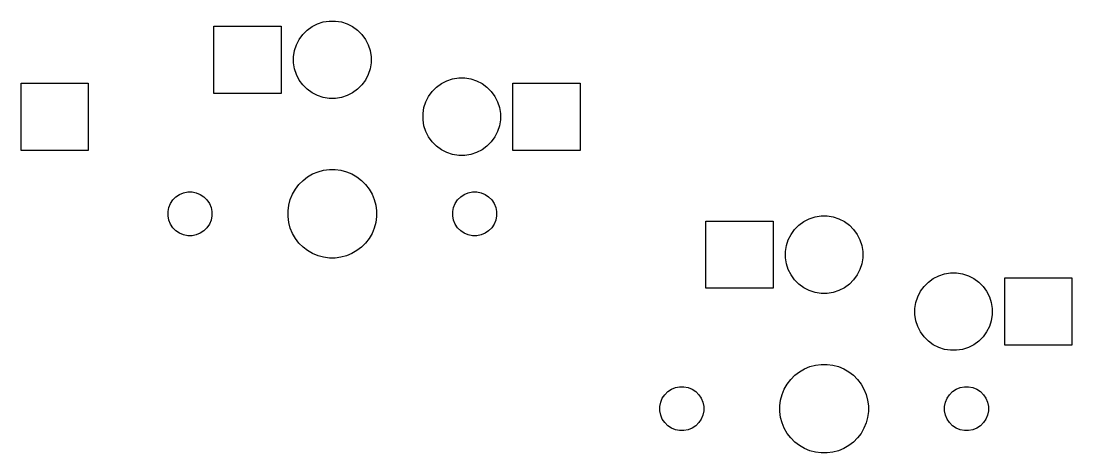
# Model space of a CAD drawing. Extents: x 166.5 to 248.8, y -101.9 to -70.6.
# Drawn here: x 208.17 to 248.77, y -96.56 to -79.87 of the extents above; entities that cross this region are included whole.
import ezdxf

# ---------------------------------------------------------------- set-up
doc = ezdxf.new("R2010")
doc.units = 0
doc.layers.add('BLACK', color=7, linetype='CONTINUOUS')

msp = doc.modelspace()

# ---------------------------------------------------------------- linework, layer by layer
at = {"layer": 'BLACK', "linetype": 'CONTINUOUS'}
for p, q in [((219.625975, -79.984181), (219.849832, -79.911445)), ((219.849832, -79.911445), (220.082311, -79.874624)), ((220.082311, -79.874624), (220.317689, -79.874624)), ((220.317689, -79.874624), (220.550168, -79.911445)), ((220.550168, -79.911445), (220.774025, -79.984181)), ((215.625, -82.67), (215.625, -80.07)), ((215.625, -80.07), (218.225, -80.07)), ((218.225, -80.07), (218.225, -82.67)), ((219.059391, -80.395828), (219.225828, -80.229391)), ((219.225828, -80.229391), (219.416252, -80.09104)), ((219.416252, -80.09104), (219.625975, -79.984181)), ((220.774025, -79.984181), (220.983748, -80.09104)), ((220.983748, -80.09104), (221.174172, -80.229391)), ((221.174172, -80.229391), (221.340609, -80.395828)), ((218.814181, -80.795975), (218.92104, -80.586252)), ((218.92104, -80.586252), (219.059391, -80.395828)), ((221.340609, -80.395828), (221.47896, -80.586252)), ((221.47896, -80.586252), (221.585819, -80.795975)), ((218.704624, -81.252311), (218.741445, -81.019832)), ((218.741445, -81.019832), (218.814181, -80.795975)), ((221.585819, -80.795975), (221.658555, -81.019832)), ((221.658555, -81.019832), (221.695376, -81.252311)), ((218.704624, -81.487689), (218.704624, -81.252311)), ((218.741445, -81.720168), (218.704624, -81.487689)), ((221.695376, -81.487689), (221.658555, -81.720168)), ((221.695376, -81.252311), (221.695376, -81.487689)), ((218.814181, -81.944025), (218.741445, -81.720168)), ((218.92104, -82.153748), (218.814181, -81.944025)), ((221.585819, -81.944025), (221.47896, -82.153748)), ((221.658555, -81.720168), (221.585819, -81.944025)), ((208.175, -84.87), (208.175, -82.27)), ((208.175, -82.27), (210.775, -82.27)), ((210.775, -82.27), (210.775, -84.87)), ((219.059391, -82.344172), (218.92104, -82.153748)), ((219.225828, -82.510609), (219.059391, -82.344172)), ((221.340609, -82.344172), (221.174172, -82.510609)), ((221.47896, -82.153748), (221.340609, -82.344172)), ((224.225828, -82.429391), (224.416252, -82.29104)), ((224.416252, -82.29104), (224.625975, -82.184181)), ((224.625975, -82.184181), (224.849832, -82.111445)), ((224.849832, -82.111445), (225.082311, -82.074624)), ((225.082311, -82.074624), (225.317689, -82.074624)), ((225.317689, -82.074624), (225.550168, -82.111445)), ((225.550168, -82.111445), (225.774025, -82.184181)), ((225.774025, -82.184181), (225.983748, -82.29104)), ((225.983748, -82.29104), (226.174172, -82.429391)), ((227.175, -84.87), (227.175, -82.27)), ((227.175, -82.27), (229.775, -82.27)), ((229.775, -82.27), (229.775, -84.87)), ((218.225, -82.67), (215.625, -82.67)), ((219.416252, -82.64896), (219.225828, -82.510609)), ((219.625975, -82.755819), (219.416252, -82.64896)), ((219.849832, -82.828555), (219.625975, -82.755819)), ((220.774025, -82.755819), (220.550168, -82.828555)), ((220.983748, -82.64896), (220.774025, -82.755819)), ((221.174172, -82.510609), (220.983748, -82.64896)), ((223.814181, -82.995975), (223.92104, -82.786252)), ((223.92104, -82.786252), (224.059391, -82.595828)), ((224.059391, -82.595828), (224.225828, -82.429391)), ((226.174172, -82.429391), (226.340609, -82.595828)), ((226.340609, -82.595828), (226.47896, -82.786252)), ((226.47896, -82.786252), (226.585819, -82.995975)), ((220.082311, -82.865376), (219.849832, -82.828555)), ((220.317689, -82.865376), (220.082311, -82.865376)), ((220.550168, -82.828555), (220.317689, -82.865376)), ((223.704624, -83.452311), (223.741445, -83.219832)), ((223.741445, -83.219832), (223.814181, -82.995975)), ((226.585819, -82.995975), (226.658555, -83.219832)), ((226.658555, -83.219832), (226.695376, -83.452311)), ((223.704624, -83.687689), (223.704624, -83.452311)), ((226.695376, -83.452311), (226.695376, -83.687689)), ((223.741445, -83.920168), (223.704624, -83.687689)), ((223.814181, -84.144025), (223.741445, -83.920168)), ((226.658555, -83.920168), (226.585819, -84.144025)), ((226.695376, -83.687689), (226.658555, -83.920168)), ((223.92104, -84.353748), (223.814181, -84.144025)), ((224.059391, -84.544172), (223.92104, -84.353748)), ((226.47896, -84.353748), (226.340609, -84.544172)), ((226.585819, -84.144025), (226.47896, -84.353748)), ((224.225828, -84.710609), (224.059391, -84.544172)), ((224.416252, -84.84896), (224.225828, -84.710609)), ((224.625975, -84.955819), (224.416252, -84.84896)), ((225.983748, -84.84896), (225.774025, -84.955819)), ((226.174172, -84.710609), (225.983748, -84.84896)), ((226.340609, -84.544172), (226.174172, -84.710609)), ((210.775, -84.87), (208.175, -84.87)), ((224.849832, -85.028555), (224.625975, -84.955819)), ((225.082311, -85.065376), (224.849832, -85.028555)), ((225.317689, -85.065376), (225.082311, -85.065376)), ((225.550168, -85.028555), (225.317689, -85.065376)), ((225.774025, -84.955819), (225.550168, -85.028555)), ((229.775, -84.87), (227.175, -84.87)), ((219.648892, -85.696488), (219.865518, -85.638444)), ((219.865518, -85.638444), (220.087866, -85.609171)), ((220.087866, -85.609171), (220.312134, -85.609171)), ((220.312134, -85.609171), (220.534482, -85.638444)), ((220.534482, -85.638444), (220.751108, -85.696488)), ((218.910971, -86.189552), (219.069552, -86.030971)), ((219.069552, -86.030971), (219.247475, -85.894445)), ((219.247475, -85.894445), (219.441696, -85.782312)), ((219.441696, -85.782312), (219.648892, -85.696488)), ((220.751108, -85.696488), (220.958304, -85.782312)), ((220.958304, -85.782312), (221.152525, -85.894445)), ((221.152525, -85.894445), (221.330448, -86.030971)), ((221.330448, -86.030971), (221.489029, -86.189552)), ((214.452997, -86.505739), (214.616597, -86.473197)), ((214.616597, -86.473197), (214.783403, -86.473197)), ((214.783403, -86.473197), (214.947003, -86.505739)), ((218.662312, -86.561696), (218.774445, -86.367475)), ((218.774445, -86.367475), (218.910971, -86.189552)), ((221.489029, -86.189552), (221.625555, -86.367475)), ((221.625555, -86.367475), (221.737688, -86.561696)), ((225.452997, -86.505739), (225.616597, -86.473197)), ((225.616597, -86.473197), (225.783403, -86.473197)), ((225.783403, -86.473197), (225.947003, -86.505739)), ((213.949573, -86.918889), (214.042245, -86.780195)), ((214.042245, -86.780195), (214.160195, -86.662245)), ((214.160195, -86.662245), (214.298889, -86.569573)), ((214.298889, -86.569573), (214.452997, -86.505739)), ((214.947003, -86.505739), (215.101111, -86.569573)), ((215.101111, -86.569573), (215.239805, -86.662245)), ((215.239805, -86.662245), (215.357755, -86.780195)), ((215.357755, -86.780195), (215.450427, -86.918889)), ((218.518444, -86.985518), (218.576488, -86.768892)), ((218.576488, -86.768892), (218.662312, -86.561696)), ((221.737688, -86.561696), (221.823512, -86.768892)), ((221.823512, -86.768892), (221.881556, -86.985518)), ((224.949573, -86.918889), (225.042245, -86.780195)), ((225.042245, -86.780195), (225.160195, -86.662245)), ((225.160195, -86.662245), (225.298889, -86.569573)), ((225.298889, -86.569573), (225.452997, -86.505739)), ((225.947003, -86.505739), (226.101111, -86.569573)), ((226.101111, -86.569573), (226.239805, -86.662245)), ((226.239805, -86.662245), (226.357755, -86.780195)), ((226.357755, -86.780195), (226.450427, -86.918889)), ((213.853197, -87.236597), (213.885739, -87.072997)), ((213.853197, -87.403403), (213.853197, -87.236597)), ((213.885739, -87.072997), (213.949573, -86.918889)), ((215.450427, -86.918889), (215.514261, -87.072997)), ((215.514261, -87.072997), (215.546803, -87.236597)), ((215.546803, -87.236597), (215.546803, -87.403403)), ((218.489171, -87.207866), (218.518444, -86.985518)), ((218.489171, -87.432134), (218.489171, -87.207866)), ((221.881556, -86.985518), (221.910829, -87.207866)), ((221.910829, -87.207866), (221.910829, -87.432134)), ((224.853197, -87.236597), (224.885739, -87.072997)), ((224.853197, -87.403403), (224.853197, -87.236597)), ((224.885739, -87.072997), (224.949573, -86.918889)), ((226.450427, -86.918889), (226.514261, -87.072997)), ((226.514261, -87.072997), (226.546803, -87.236597)), ((226.546803, -87.236597), (226.546803, -87.403403)), ((213.885739, -87.567003), (213.853197, -87.403403)), ((213.949573, -87.721111), (213.885739, -87.567003)), ((215.514261, -87.567003), (215.450427, -87.721111)), ((215.546803, -87.403403), (215.514261, -87.567003)), ((218.518444, -87.654482), (218.489171, -87.432134)), ((218.576488, -87.871108), (218.518444, -87.654482)), ((221.881556, -87.654482), (221.823512, -87.871108)), ((221.910829, -87.432134), (221.881556, -87.654482)), ((224.885739, -87.567003), (224.853197, -87.403403)), ((224.949573, -87.721111), (224.885739, -87.567003)), ((226.514261, -87.567003), (226.450427, -87.721111)), ((226.546803, -87.403403), (226.514261, -87.567003)), ((234.625, -90.2), (234.625, -87.6)), ((234.625, -87.6), (237.225, -87.6)), ((237.225, -87.6), (237.225, -90.2)), ((238.225828, -87.759391), (238.416252, -87.62104)), ((238.416252, -87.62104), (238.625975, -87.514181)), ((238.625975, -87.514181), (238.849832, -87.441445)), ((238.849832, -87.441445), (239.082311, -87.404624)), ((239.082311, -87.404624), (239.317689, -87.404624)), ((239.317689, -87.404624), (239.550168, -87.441445)), ((239.550168, -87.441445), (239.774025, -87.514181)), ((239.774025, -87.514181), (239.983748, -87.62104)), ((239.983748, -87.62104), (240.174172, -87.759391)), ((214.042245, -87.859805), (213.949573, -87.721111)), ((214.160195, -87.977755), (214.042245, -87.859805)), ((214.298889, -88.070427), (214.160195, -87.977755)), ((214.452997, -88.134261), (214.298889, -88.070427)), ((215.101111, -88.070427), (214.947003, -88.134261)), ((215.239805, -87.977755), (215.101111, -88.070427)), ((215.357755, -87.859805), (215.239805, -87.977755)), ((215.450427, -87.721111), (215.357755, -87.859805)), ((218.662312, -88.078304), (218.576488, -87.871108)), ((218.774445, -88.272525), (218.662312, -88.078304)), ((221.737688, -88.078304), (221.625555, -88.272525)), ((221.823512, -87.871108), (221.737688, -88.078304)), ((225.042245, -87.859805), (224.949573, -87.721111)), ((225.160195, -87.977755), (225.042245, -87.859805)), ((225.298889, -88.070427), (225.160195, -87.977755)), ((225.452997, -88.134261), (225.298889, -88.070427)), ((226.101111, -88.070427), (225.947003, -88.134261)), ((226.239805, -87.977755), (226.101111, -88.070427)), ((226.357755, -87.859805), (226.239805, -87.977755)), ((226.450427, -87.721111), (226.357755, -87.859805)), ((237.92104, -88.116252), (238.059391, -87.925828)), ((238.059391, -87.925828), (238.225828, -87.759391)), ((240.174172, -87.759391), (240.340609, -87.925828)), ((240.340609, -87.925828), (240.47896, -88.116252)), ((214.616597, -88.166803), (214.452997, -88.134261)), ((214.783403, -88.166803), (214.616597, -88.166803)), ((214.947003, -88.134261), (214.783403, -88.166803)), ((218.910971, -88.450448), (218.774445, -88.272525)), ((219.069552, -88.609029), (218.910971, -88.450448)), ((221.489029, -88.450448), (221.330448, -88.609029)), ((221.625555, -88.272525), (221.489029, -88.450448)), ((225.616597, -88.166803), (225.452997, -88.134261)), ((225.783403, -88.166803), (225.616597, -88.166803)), ((225.947003, -88.134261), (225.783403, -88.166803)), ((237.741445, -88.549832), (237.814181, -88.325975)), ((237.814181, -88.325975), (237.92104, -88.116252)), ((240.47896, -88.116252), (240.585819, -88.325975)), ((240.585819, -88.325975), (240.658555, -88.549832)), ((219.247475, -88.745555), (219.069552, -88.609029)), ((219.441696, -88.857688), (219.247475, -88.745555)), ((219.648892, -88.943512), (219.441696, -88.857688)), ((220.958304, -88.857688), (220.751108, -88.943512)), ((221.152525, -88.745555), (220.958304, -88.857688)), ((221.330448, -88.609029), (221.152525, -88.745555)), ((237.704624, -88.782311), (237.741445, -88.549832)), ((237.704624, -89.017689), (237.704624, -88.782311)), ((240.658555, -88.549832), (240.695376, -88.782311)), ((240.695376, -88.782311), (240.695376, -89.017689)), ((219.865518, -89.001556), (219.648892, -88.943512)), ((220.087866, -89.030829), (219.865518, -89.001556)), ((220.312134, -89.030829), (220.087866, -89.030829)), ((220.534482, -89.001556), (220.312134, -89.030829)), ((220.751108, -88.943512), (220.534482, -89.001556)), ((237.741445, -89.250168), (237.704624, -89.017689)), ((237.814181, -89.474025), (237.741445, -89.250168)), ((240.658555, -89.250168), (240.585819, -89.474025)), ((240.695376, -89.017689), (240.658555, -89.250168)), ((237.92104, -89.683748), (237.814181, -89.474025)), ((238.059391, -89.874172), (237.92104, -89.683748)), ((240.47896, -89.683748), (240.340609, -89.874172)), ((240.585819, -89.474025), (240.47896, -89.683748)), ((243.416252, -89.82104), (243.625975, -89.714181)), ((243.625975, -89.714181), (243.849832, -89.641445)), ((243.849832, -89.641445), (244.082311, -89.604624)), ((244.082311, -89.604624), (244.317689, -89.604624)), ((244.317689, -89.604624), (244.550168, -89.641445)), ((244.550168, -89.641445), (244.774025, -89.714181)), ((244.774025, -89.714181), (244.983748, -89.82104)), ((238.225828, -90.040609), (238.059391, -89.874172)), ((238.416252, -90.17896), (238.225828, -90.040609)), ((240.174172, -90.040609), (239.983748, -90.17896)), ((240.340609, -89.874172), (240.174172, -90.040609)), ((242.92104, -90.316252), (243.059391, -90.125828)), ((243.059391, -90.125828), (243.225828, -89.959391)), ((243.225828, -89.959391), (243.416252, -89.82104)), ((244.983748, -89.82104), (245.174172, -89.959391)), ((245.174172, -89.959391), (245.340609, -90.125828)), ((245.340609, -90.125828), (245.47896, -90.316252)), ((246.175, -92.4), (246.175, -89.8)), ((246.175, -89.8), (248.775, -89.8)), ((248.775, -89.8), (248.775, -92.4)), ((237.225, -90.2), (234.625, -90.2)), ((238.625975, -90.285819), (238.416252, -90.17896)), ((238.849832, -90.358555), (238.625975, -90.285819)), ((239.082311, -90.395376), (238.849832, -90.358555)), ((239.317689, -90.395376), (239.082311, -90.395376)), ((239.550168, -90.358555), (239.317689, -90.395376)), ((239.774025, -90.285819), (239.550168, -90.358555)), ((239.983748, -90.17896), (239.774025, -90.285819)), ((242.741445, -90.749832), (242.814181, -90.525975)), ((242.814181, -90.525975), (242.92104, -90.316252)), ((245.47896, -90.316252), (245.585819, -90.525975)), ((245.585819, -90.525975), (245.658555, -90.749832)), ((242.704624, -90.982311), (242.741445, -90.749832)), ((245.658555, -90.749832), (245.695376, -90.982311)), ((242.704624, -91.217689), (242.704624, -90.982311)), ((242.741445, -91.450168), (242.704624, -91.217689)), ((245.695376, -91.217689), (245.658555, -91.450168)), ((245.695376, -90.982311), (245.695376, -91.217689)), ((242.814181, -91.674025), (242.741445, -91.450168)), ((242.92104, -91.883748), (242.814181, -91.674025)), ((245.585819, -91.674025), (245.47896, -91.883748)), ((245.658555, -91.450168), (245.585819, -91.674025)), ((243.059391, -92.074172), (242.92104, -91.883748)), ((243.225828, -92.240609), (243.059391, -92.074172)), ((245.340609, -92.074172), (245.174172, -92.240609)), ((245.47896, -91.883748), (245.340609, -92.074172)), ((243.416252, -92.37896), (243.225828, -92.240609)), ((243.625975, -92.485819), (243.416252, -92.37896)), ((243.849832, -92.558555), (243.625975, -92.485819)), ((244.082311, -92.595376), (243.849832, -92.558555)), ((244.550168, -92.558555), (244.317689, -92.595376)), ((244.774025, -92.485819), (244.550168, -92.558555)), ((244.983748, -92.37896), (244.774025, -92.485819)), ((245.174172, -92.240609), (244.983748, -92.37896)), ((248.775, -92.4), (246.175, -92.4)), ((244.317689, -92.595376), (244.082311, -92.595376)), ((238.247475, -93.424445), (238.441696, -93.312312)), ((238.441696, -93.312312), (238.648892, -93.226488)), ((238.648892, -93.226488), (238.865518, -93.168444)), ((238.865518, -93.168444), (239.087866, -93.139171)), ((239.087866, -93.139171), (239.312134, -93.139171)), ((239.312134, -93.139171), (239.534482, -93.168444)), ((239.534482, -93.168444), (239.751108, -93.226488)), ((239.751108, -93.226488), (239.958304, -93.312312)), ((239.958304, -93.312312), (240.152525, -93.424445)), ((237.774445, -93.897475), (237.910971, -93.719552)), ((237.910971, -93.719552), (238.069552, -93.560971)), ((238.069552, -93.560971), (238.247475, -93.424445)), ((240.152525, -93.424445), (240.330448, -93.560971)), ((240.330448, -93.560971), (240.489029, -93.719552)), ((240.489029, -93.719552), (240.625555, -93.897475)), ((233.160195, -94.192245), (233.298889, -94.099573)), ((233.298889, -94.099573), (233.452997, -94.035739)), ((233.452997, -94.035739), (233.616597, -94.003197)), ((233.616597, -94.003197), (233.783403, -94.003197)), ((233.783403, -94.003197), (233.947003, -94.035739)), ((233.947003, -94.035739), (234.101111, -94.099573)), ((234.101111, -94.099573), (234.239805, -94.192245)), ((237.576488, -94.298892), (237.662312, -94.091696)), ((237.662312, -94.091696), (237.774445, -93.897475)), ((240.625555, -93.897475), (240.737688, -94.091696)), ((240.737688, -94.091696), (240.823512, -94.298892)), ((244.160195, -94.192245), (244.298889, -94.099573)), ((244.298889, -94.099573), (244.452997, -94.035739)), ((244.452997, -94.035739), (244.616597, -94.003197)), ((244.616597, -94.003197), (244.783403, -94.003197)), ((244.783403, -94.003197), (244.947003, -94.035739)), ((244.947003, -94.035739), (245.101111, -94.099573)), ((245.101111, -94.099573), (245.239805, -94.192245)), ((232.885739, -94.602997), (232.949573, -94.448889)), ((232.949573, -94.448889), (233.042245, -94.310195)), ((233.042245, -94.310195), (233.160195, -94.192245)), ((234.239805, -94.192245), (234.357755, -94.310195)), ((234.357755, -94.310195), (234.450427, -94.448889)), ((234.450427, -94.448889), (234.514261, -94.602997)), ((237.489171, -94.737866), (237.518444, -94.515518)), ((237.518444, -94.515518), (237.576488, -94.298892)), ((240.823512, -94.298892), (240.881556, -94.515518)), ((240.881556, -94.515518), (240.910829, -94.737866)), ((243.885739, -94.602997), (243.949573, -94.448889)), ((243.949573, -94.448889), (244.042245, -94.310195)), ((244.042245, -94.310195), (244.160195, -94.192245)), ((245.239805, -94.192245), (245.357755, -94.310195)), ((245.357755, -94.310195), (245.450427, -94.448889)), ((245.450427, -94.448889), (245.514261, -94.602997)), ((232.853197, -94.766597), (232.885739, -94.602997)), ((232.853197, -94.933403), (232.853197, -94.766597)), ((232.885739, -95.097003), (232.853197, -94.933403)), ((234.514261, -94.602997), (234.546803, -94.766597)), ((234.546803, -94.933403), (234.514261, -95.097003)), ((234.546803, -94.766597), (234.546803, -94.933403)), ((237.489171, -94.962134), (237.489171, -94.737866)), ((237.518444, -95.184482), (237.489171, -94.962134)), ((240.910829, -94.962134), (240.881556, -95.184482)), ((240.910829, -94.737866), (240.910829, -94.962134)), ((243.853197, -94.766597), (243.885739, -94.602997)), ((243.853197, -94.933403), (243.853197, -94.766597)), ((243.885739, -95.097003), (243.853197, -94.933403)), ((245.514261, -94.602997), (245.546803, -94.766597)), ((245.546803, -94.933403), (245.514261, -95.097003)), ((245.546803, -94.766597), (245.546803, -94.933403)), ((232.949573, -95.251111), (232.885739, -95.097003)), ((233.042245, -95.389805), (232.949573, -95.251111)), ((233.160195, -95.507755), (233.042245, -95.389805)), ((234.357755, -95.389805), (234.239805, -95.507755)), ((234.450427, -95.251111), (234.357755, -95.389805)), ((234.514261, -95.097003), (234.450427, -95.251111)), ((237.576488, -95.401108), (237.518444, -95.184482)), ((237.662312, -95.608304), (237.576488, -95.401108)), ((240.823512, -95.401108), (240.737688, -95.608304)), ((240.881556, -95.184482), (240.823512, -95.401108)), ((243.949573, -95.251111), (243.885739, -95.097003)), ((244.042245, -95.389805), (243.949573, -95.251111)), ((244.160195, -95.507755), (244.042245, -95.389805)), ((245.357755, -95.389805), (245.239805, -95.507755)), ((245.450427, -95.251111), (245.357755, -95.389805)), ((245.514261, -95.097003), (245.450427, -95.251111)), ((233.298889, -95.600427), (233.160195, -95.507755)), ((233.452997, -95.664261), (233.298889, -95.600427)), ((233.616597, -95.696803), (233.452997, -95.664261)), ((233.783403, -95.696803), (233.616597, -95.696803)), ((233.947003, -95.664261), (233.783403, -95.696803)), ((234.101111, -95.600427), (233.947003, -95.664261)), ((234.239805, -95.507755), (234.101111, -95.600427)), ((237.774445, -95.802525), (237.662312, -95.608304)), ((237.910971, -95.980448), (237.774445, -95.802525)), ((240.625555, -95.802525), (240.489029, -95.980448)), ((240.737688, -95.608304), (240.625555, -95.802525)), ((244.298889, -95.600427), (244.160195, -95.507755)), ((244.452997, -95.664261), (244.298889, -95.600427)), ((244.616597, -95.696803), (244.452997, -95.664261)), ((244.783403, -95.696803), (244.616597, -95.696803)), ((244.947003, -95.664261), (244.783403, -95.696803)), ((245.101111, -95.600427), (244.947003, -95.664261)), ((245.239805, -95.507755), (245.101111, -95.600427)), ((238.069552, -96.139029), (237.910971, -95.980448)), ((238.247475, -96.275555), (238.069552, -96.139029)), ((240.330448, -96.139029), (240.152525, -96.275555)), ((240.489029, -95.980448), (240.330448, -96.139029)), ((238.441696, -96.387688), (238.247475, -96.275555)), ((238.648892, -96.473512), (238.441696, -96.387688)), ((238.865518, -96.531556), (238.648892, -96.473512)), ((239.087866, -96.560829), (238.865518, -96.531556)), ((239.312134, -96.560829), (239.087866, -96.560829)), ((239.534482, -96.531556), (239.312134, -96.560829)), ((239.751108, -96.473512), (239.534482, -96.531556)), ((239.958304, -96.387688), (239.751108, -96.473512)), ((240.152525, -96.275555), (239.958304, -96.387688))]:
    msp.add_line(p, q, dxfattribs=at)

doc.saveas('drawing.dxf')
